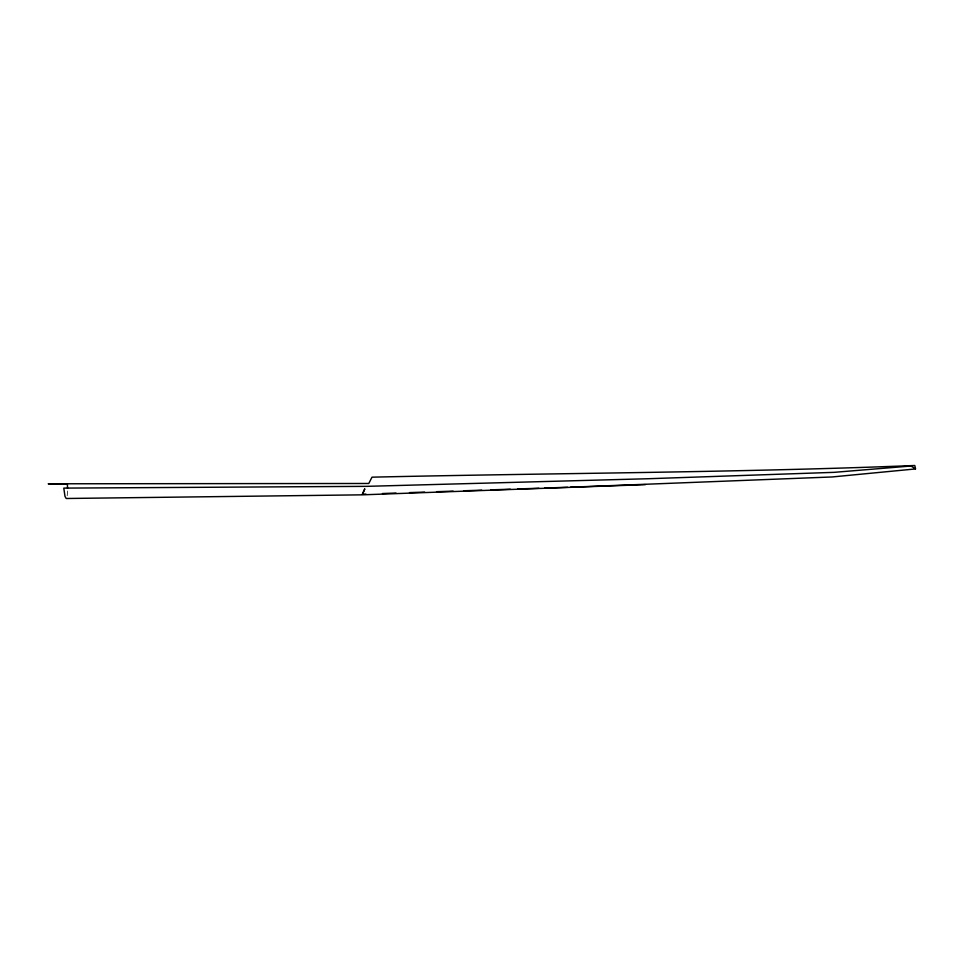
<?xml version="1.0" encoding="UTF-8"?>
<svg xmlns="http://www.w3.org/2000/svg" width="964" height="964" viewBox="0 0 964 964"><rect width="100%" height="100%" fill="white"/><g stroke="black" fill="none" stroke-linecap="round" stroke-linejoin="round"><path stroke-width="0.72" stroke-dasharray="4.82 3.62" d="M67.179 495.797L67.637 490.845"/><path stroke-width="1.45" d="M645.422 484.627L362.416 494.833L66.191 498.496L64.998 496.388L63.793 488.109L366.019 486.362L648.145 478.734L834.209 472.336L910.956 466.01L915.571 468.853L914.788 465.504C734.05 472.673 552.878 473.059 371.996 477.168L368.79 483.482L48.2 483.795L67.396 484.241L67.54 488.206M915.234 468.962L832.113 476.963L570.483 487.206M362.91 494.171L365.91 494.074M382.443 493.52L395.999 493.062M409.495 492.604L424.582 492.098M436.535 491.688L453.164 491.146M463.588 490.772L481.735 490.182M490.64 489.857L510.318 489.218M517.692 488.941L538.9 488.266M544.744 488.025L567.483 487.302M364.717 489.061L362.428 494.207L364.717 489.061"/></g></svg>
